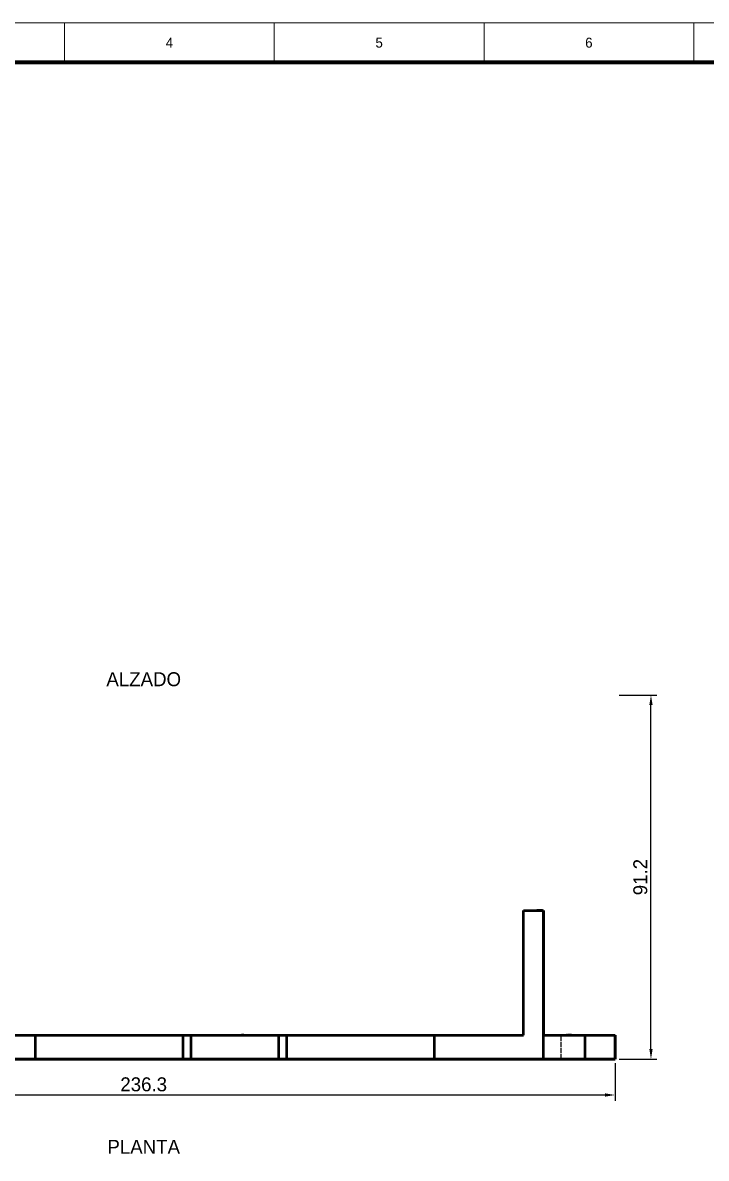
# Model space of a CAD drawing. Header units: millimetres. Extents: x 0 to 841, y 0 to 594.
# Drawn here: x 147.2 to 318.5, y 309.3 to 594 of the extents above; entities that cross this region are included whole.
import ezdxf
from ezdxf.enums import TextEntityAlignment as Align

# ---------------------------------------------------------------- set-up
doc = ezdxf.new("R2010")
doc.units = ezdxf.units.MM
doc.linetypes.add('DASHED', pattern=[1.524, 1.27, -0.254])
for name, color, linetype, lineweight in [('COTAS', 7, 'CONTINUOUS', 25), ('FINA', 7, 'CONTINUOUS', 18), ('NORMA', 7, 'CONTINUOUS', 70), ('OCULTA', 8, 'DASHED', 25), ('TEXTO', 7, 'CONTINUOUS', 25), ('VISIBLE', 7, 'CONTINUOUS', 50)]:
    doc.layers.add(name, color=color, linetype=linetype, lineweight=lineweight)
doc.dimstyles.new('F3D_1000', dxfattribs={"dimtxt": 3.5, "dimasz": 2.5, "dimexe": 1.5, "dimexo": 1, "dimgap": 0.9, "dimtad": 1, "dimdec": 1, "dimdsep": 46, "dimcen": 2.5, "dimazin": 3, "dimtfac": 1, "dimtmove": 0, "dimatfit": 3})

msp = doc.modelspace()

# ---------------------------------------------------------------- linework, layer by layer
at = {"layer": 'FINA'}
for p, q in [((157.69, 584), (157.69, 594)), ((210.25, 584), (210.25, 594)), ((262.81, 584), (262.81, 594)), ((315.38, 584), (315.38, 594))]:
    msp.add_line(p, q, dxfattribs=at)
msp.add_lwpolyline([(0, 0), (841, 0), (841, 594), (0, 594)], close=True, dxfattribs=at)
at = {"layer": 'NORMA'}
msp.add_lwpolyline([(20, 10), (831, 10), (831, 584), (20, 584)], close=True, dxfattribs=at)
at = {"layer": 'OCULTA'}
for p, q in [((272.73, 371.39), (272.73, 371.39)), ((272.73, 340.14), (272.73, 371.39)), ((272.73, 371.39), (277.73, 371.39)), ((273.04, 371.39), (273.03, 371.39)), ((273.04, 371.39), (273.03, 371.39)), ((273.04, 371.39), (273.05, 371.39)), ((273.04, 371.39), (273.05, 371.39)), ((273.07, 371.39), (273.05, 371.39)), ((273.07, 371.39), (273.05, 371.39)), ((273.11, 371.39), (273.07, 371.39)), ((273.11, 371.39), (273.07, 371.39)), ((273.15, 371.39), (273.11, 371.39)), ((273.15, 371.39), (273.11, 371.39)), ((273.2, 371.39), (273.15, 371.39)), ((273.2, 371.39), (273.15, 371.39)), ((273.26, 371.39), (273.2, 371.39)), ((273.26, 371.39), (273.2, 371.39)), ((273.26, 371.39), (273.33, 371.39)), ((273.26, 371.39), (273.33, 371.39)), ((273.4, 371.39), (273.33, 371.39)), ((273.4, 371.39), (273.33, 371.39)), ((273.4, 371.39), (273.49, 371.39)), ((273.49, 371.39), (273.4, 371.39)), ((273.49, 371.39), (273.58, 371.39)), ((273.49, 371.39), (273.58, 371.39)), ((273.68, 371.39), (273.58, 371.39)), ((273.68, 371.39), (273.58, 371.39)), ((273.68, 371.39), (273.78, 371.39)), ((273.68, 371.39), (273.78, 371.39)), ((273.89, 371.39), (273.78, 371.39)), ((273.89, 371.39), (273.78, 371.39)), ((273.89, 371.39), (274.01, 371.39)), ((273.89, 371.39), (274.01, 371.39)), ((274.01, 371.39), (274.13, 371.39)), ((274.01, 371.39), (274.13, 371.39)), ((274.26, 371.39), (274.13, 371.39)), ((274.13, 371.39), (274.26, 371.39)), ((274.26, 371.39), (274.39, 371.39)), ((274.26, 371.39), (274.39, 371.39)), ((274.39, 371.39), (274.53, 371.39)), ((274.39, 371.39), (274.53, 371.39)), ((274.53, 371.39), (274.66, 371.39)), ((274.66, 371.39), (274.53, 371.39)), ((274.8, 371.39), (274.66, 371.39)), ((274.66, 371.39), (274.8, 371.39)), ((274.8, 371.39), (274.95, 371.39)), ((274.8, 371.39), (274.95, 371.39)), ((274.95, 371.39), (275.09, 371.39)), ((274.95, 371.39), (275.09, 371.39)), ((275.09, 371.39), (275.23, 371.39)), ((275.09, 371.39), (275.23, 371.39)), ((275.23, 371.39), (275.38, 371.39)), ((275.23, 371.39), (275.38, 371.39)), ((275.38, 371.39), (275.52, 371.39)), ((275.38, 371.39), (275.52, 371.39)), ((275.52, 371.39), (275.66, 371.39)), ((275.52, 371.39), (275.66, 371.39)), ((275.66, 371.39), (275.8, 371.39)), ((275.66, 371.39), (275.8, 371.39)), ((275.8, 371.39), (275.94, 371.39)), ((275.8, 371.39), (275.94, 371.39)), ((275.94, 371.39), (276.07, 371.39)), ((275.94, 371.39), (276.07, 371.39)), ((276.07, 371.39), (276.21, 371.39)), ((276.07, 371.39), (276.21, 371.39)), ((276.21, 371.39), (276.33, 371.39)), ((276.21, 371.39), (276.33, 371.39)), ((276.33, 371.39), (276.45, 371.39)), ((276.33, 371.39), (276.45, 371.39)), ((276.45, 371.39), (276.57, 371.39)), ((276.45, 371.39), (276.57, 371.39)), ((276.57, 371.39), (276.68, 371.39)), ((276.57, 371.39), (276.68, 371.39)), ((276.68, 371.39), (276.79, 371.39)), ((276.68, 371.39), (276.79, 371.39)), ((276.79, 371.39), (276.89, 371.39)), ((276.79, 371.39), (276.89, 371.39)), ((276.89, 371.39), (276.98, 371.39)), ((276.89, 371.39), (276.98, 371.39)), ((276.98, 371.39), (277.06, 371.39)), ((276.98, 371.39), (277.06, 371.39)), ((277.06, 371.39), (277.14, 371.39)), ((277.06, 371.39), (277.14, 371.39)), ((277.14, 371.39), (277.21, 371.39)), ((277.14, 371.39), (277.21, 371.39)), ((277.21, 371.39), (277.27, 371.39)), ((277.21, 371.39), (277.27, 371.39)), ((277.27, 371.39), (277.32, 371.39)), ((277.27, 371.39), (277.32, 371.39)), ((277.32, 371.39), (277.36, 371.39)), ((277.32, 371.39), (277.36, 371.39)), ((277.36, 371.39), (277.39, 371.39)), ((277.36, 371.39), (277.39, 371.39)), ((277.39, 371.39), (277.41, 371.39)), ((277.39, 371.39), (277.41, 371.39)), ((277.41, 371.39), (277.43, 371.39)), ((277.41, 371.39), (277.43, 371.39)), ((277.43, 371.39), (277.43, 371.39)), ((277.43, 371.39), (277.43, 371.39)), ((277.73, 371.39), (277.73, 371.39)), ((277.73, 334.14), (277.73, 371.39)), ((128.03, 340.14), (189.38, 340.14)), ((150.38, 334.14), (150.38, 340.14)), ((150.38, 340.14), (151.86, 340.14)), ((150.38, 340.14), (150.38, 340.14)), ((150.38, 340.14), (150.38, 340.14)), ((151.86, 340.14), (250.38, 340.14)), ((187.38, 340.14), (187.38, 340.14)), ((187.38, 334.14), (187.38, 340.14)), ((187.38, 340.14), (213.38, 340.14)), ((189.38, 340.14), (189.38, 340.14)), ((189.38, 334.14), (189.38, 340.14)), ((189.38, 340.14), (189.38, 340.14)), ((198.19, 340.14), (198.18, 340.14)), ((198.2, 340.14), (198.19, 340.14)), ((198.22, 340.14), (198.2, 340.14)), ((198.26, 340.14), (198.22, 340.14)), ((198.26, 340.14), (198.3, 340.14)), ((198.3, 340.14), (198.35, 340.14)), ((198.41, 340.14), (198.35, 340.14)), ((198.48, 340.14), (198.41, 340.14)), ((198.48, 340.14), (198.55, 340.14)), ((198.64, 340.14), (198.55, 340.14)), ((198.73, 340.14), (198.64, 340.14)), ((198.73, 340.14), (198.83, 340.14)), ((198.83, 340.14), (198.93, 340.14)), ((199.04, 340.14), (198.93, 340.14)), ((199.04, 340.14), (199.16, 340.14)), ((199.16, 340.14), (199.28, 340.14)), ((199.28, 340.14), (199.41, 340.14)), ((199.41, 340.14), (199.54, 340.14)), ((199.54, 340.14), (199.68, 340.14)), ((199.68, 340.14), (199.81, 340.14)), ((199.81, 340.14), (199.95, 340.14)), ((199.95, 340.14), (200.1, 340.14)), ((200.1, 340.14), (200.24, 340.14)), ((200.24, 340.14), (200.38, 340.14)), ((200.38, 340.14), (200.53, 340.14)), ((200.53, 340.14), (200.67, 340.14)), ((200.67, 340.14), (200.81, 340.14)), ((200.81, 340.14), (200.95, 340.14)), ((200.95, 340.14), (201.09, 340.14)), ((201.09, 340.14), (201.22, 340.14)), ((201.22, 340.14), (201.36, 340.14)), ((201.36, 340.14), (201.48, 340.14)), ((201.48, 340.14), (201.6, 340.14)), ((201.6, 340.14), (201.72, 340.14)), ((201.72, 340.14), (201.83, 340.14)), ((201.83, 340.14), (201.94, 340.14)), ((201.94, 340.14), (202.04, 340.14)), ((202.04, 340.14), (202.13, 340.14)), ((202.13, 340.14), (202.21, 340.14)), ((202.21, 340.14), (202.29, 340.14)), ((202.29, 340.14), (202.36, 340.14)), ((202.36, 340.14), (202.42, 340.14)), ((202.42, 340.14), (202.47, 340.14)), ((202.47, 340.14), (202.51, 340.14)), ((202.51, 340.14), (202.54, 340.14)), ((202.54, 340.14), (202.56, 340.14)), ((202.56, 340.14), (202.58, 340.14)), ((202.58, 340.14), (202.58, 340.14)), ((211.38, 340.14), (211.38, 340.14)), ((211.38, 334.14), (211.38, 340.14)), ((211.38, 340.14), (211.38, 340.14)), ((211.38, 340.14), (272.73, 340.14)), ((213.38, 340.14), (213.38, 340.14)), ((213.38, 334.14), (213.38, 340.14)), ((250.38, 334.14), (250.38, 340.14)), ((250.38, 340.14), (250.38, 340.14)), ((272.73, 340.14), (272.73, 340.14)), ((272.73, 340.14), (272.73, 340.14)), ((277.73, 340.14), (277.73, 340.14)), ((277.73, 334.14), (277.73, 340.14)), ((277.73, 340.14), (277.73, 340.14)), ((277.73, 340.14), (282.14, 340.14)), ((277.73, 340.14), (277.73, 340.14)), ((277.73, 334.14), (277.73, 340.14)), ((277.73, 340.14), (288.15, 340.14)), ((280.46, 340.14), (280.45, 340.14)), ((280.47, 340.14), (280.46, 340.14)), ((280.5, 340.14), (280.47, 340.14)), ((280.53, 340.14), (280.5, 340.14)), ((280.57, 340.14), (280.53, 340.14)), ((280.62, 340.14), (280.57, 340.14)), ((280.62, 340.14), (280.68, 340.14)), ((280.75, 340.14), (280.68, 340.14)), ((280.83, 340.14), (280.75, 340.14)), ((280.83, 340.14), (280.91, 340.14)), ((281, 340.14), (280.91, 340.14)), ((281.1, 340.14), (281, 340.14)), ((281.1, 340.14), (281.2, 340.14)), ((281.32, 340.14), (281.2, 340.14)), ((281.32, 340.14), (281.43, 340.14)), ((281.55, 340.14), (281.43, 340.14)), ((281.55, 340.14), (281.68, 340.14)), ((281.68, 340.14), (281.81, 340.14)), ((281.81, 340.14), (281.95, 340.14)), ((281.95, 340.14), (282.09, 340.14)), ((282.09, 340.14), (282.23, 340.14)), ((282.14, 334.14), (282.14, 340.14)), ((282.14, 340.14), (295.65, 340.14)), ((282.23, 340.14), (282.37, 340.14)), ((282.37, 340.14), (282.51, 340.14)), ((282.51, 340.14), (282.65, 340.14)), ((282.65, 340.14), (282.8, 340.14)), ((282.8, 340.14), (282.94, 340.14)), ((282.94, 340.14), (283.08, 340.14)), ((283.08, 340.14), (283.22, 340.14)), ((283.22, 340.14), (283.36, 340.14)), ((283.36, 340.14), (283.5, 340.14)), ((283.5, 340.14), (283.63, 340.14)), ((283.63, 340.14), (283.75, 340.14)), ((283.75, 340.14), (283.88, 340.14)), ((283.88, 340.14), (283.99, 340.14)), ((283.99, 340.14), (284.11, 340.14)), ((284.11, 340.14), (284.21, 340.14)), ((284.21, 340.14), (284.31, 340.14)), ((284.31, 340.14), (284.4, 340.14)), ((284.4, 340.14), (284.48, 340.14)), ((284.48, 340.14), (284.56, 340.14)), ((284.56, 340.14), (284.63, 340.14)), ((284.63, 340.14), (284.69, 340.14)), ((284.69, 340.14), (284.74, 340.14)), ((284.74, 340.14), (284.78, 340.14)), ((284.78, 340.14), (284.81, 340.14)), ((284.81, 340.14), (284.84, 340.14)), ((284.84, 340.14), (284.85, 340.14)), ((284.85, 340.14), (284.85, 340.14)), ((295.65, 340.14), (295.65, 340.14)), ((295.65, 334.14), (295.65, 340.14)), ((128.03, 334.14), (189.38, 334.14)), ((150.38, 334.14), (150.38, 334.14)), ((150.38, 334.14), (150.38, 334.14)), ((150.38, 334.14), (200.38, 334.14)), ((187.38, 334.14), (187.38, 334.14)), ((187.38, 334.14), (213.38, 334.14)), ((189.38, 334.14), (189.38, 334.14)), ((189.38, 334.14), (189.38, 334.14)), ((198.19, 334.14), (198.18, 334.14)), ((198.2, 334.14), (198.19, 334.14)), ((198.22, 334.14), (198.2, 334.14)), ((198.26, 334.14), (198.22, 334.14)), ((198.26, 334.14), (198.3, 334.14)), ((198.3, 334.14), (198.35, 334.14)), ((198.41, 334.14), (198.35, 334.14)), ((198.48, 334.14), (198.41, 334.14)), ((198.48, 334.14), (198.55, 334.14)), ((198.64, 334.14), (198.55, 334.14)), ((198.73, 334.14), (198.64, 334.14)), ((198.73, 334.14), (198.83, 334.14)), ((198.83, 334.14), (198.93, 334.14)), ((199.04, 334.14), (198.93, 334.14)), ((199.04, 334.14), (199.16, 334.14)), ((199.16, 334.14), (199.28, 334.14)), ((199.28, 334.14), (199.41, 334.14)), ((199.41, 334.14), (199.54, 334.14)), ((199.54, 334.14), (199.68, 334.14)), ((199.68, 334.14), (199.81, 334.14)), ((199.81, 334.14), (199.95, 334.14)), ((199.95, 334.14), (200.1, 334.14)), ((200.1, 334.14), (200.24, 334.14)), ((200.24, 334.14), (200.38, 334.14)), ((200.38, 334.14), (200.53, 334.14)), ((200.38, 334.14), (250.38, 334.14)), ((200.53, 334.14), (200.67, 334.14)), ((200.67, 334.14), (200.81, 334.14)), ((200.81, 334.14), (200.95, 334.14)), ((200.95, 334.14), (201.09, 334.14)), ((201.09, 334.14), (201.22, 334.14)), ((201.22, 334.14), (201.36, 334.14)), ((201.36, 334.14), (201.48, 334.14)), ((201.48, 334.14), (201.6, 334.14)), ((201.6, 334.14), (201.72, 334.14)), ((201.72, 334.14), (201.83, 334.14)), ((201.83, 334.14), (201.94, 334.14)), ((201.94, 334.14), (202.04, 334.14)), ((202.04, 334.14), (202.13, 334.14)), ((202.13, 334.14), (202.21, 334.14)), ((202.21, 334.14), (202.29, 334.14)), ((202.29, 334.14), (202.36, 334.14)), ((202.36, 334.14), (202.42, 334.14)), ((202.42, 334.14), (202.47, 334.14)), ((202.47, 334.14), (202.51, 334.14)), ((202.51, 334.14), (202.54, 334.14)), ((202.54, 334.14), (202.56, 334.14)), ((202.56, 334.14), (202.58, 334.14)), ((202.58, 334.14), (202.58, 334.14)), ((211.38, 334.14), (211.38, 334.14)), ((211.38, 334.14), (211.38, 334.14)), ((211.38, 334.14), (272.73, 334.14)), ((213.38, 334.14), (213.38, 334.14)), ((250.38, 334.14), (250.38, 334.14)), ((250.38, 334.14), (250.38, 334.14)), ((272.73, 334.14), (277.73, 334.14)), ((273.04, 334.14), (273.03, 334.14)), ((273.04, 334.14), (273.03, 334.14)), ((273.04, 334.14), (273.05, 334.14)), ((273.04, 334.14), (273.05, 334.14)), ((273.07, 334.14), (273.05, 334.14)), ((273.07, 334.14), (273.05, 334.14)), ((273.11, 334.14), (273.07, 334.14)), ((273.11, 334.14), (273.07, 334.14)), ((273.15, 334.14), (273.11, 334.14)), ((273.15, 334.14), (273.11, 334.14)), ((273.2, 334.14), (273.15, 334.14)), ((273.2, 334.14), (273.15, 334.14)), ((273.26, 334.14), (273.2, 334.14)), ((273.26, 334.14), (273.2, 334.14)), ((273.26, 334.14), (273.33, 334.14)), ((273.26, 334.14), (273.33, 334.14)), ((273.4, 334.14), (273.33, 334.14)), ((273.4, 334.14), (273.33, 334.14)), ((273.4, 334.14), (273.49, 334.14)), ((273.49, 334.14), (273.4, 334.14)), ((273.49, 334.14), (273.58, 334.14)), ((273.49, 334.14), (273.58, 334.14)), ((273.68, 334.14), (273.58, 334.14)), ((273.68, 334.14), (273.58, 334.14)), ((273.68, 334.14), (273.78, 334.14)), ((273.68, 334.14), (273.78, 334.14)), ((273.89, 334.14), (273.78, 334.14)), ((273.89, 334.14), (273.78, 334.14)), ((273.89, 334.14), (274.01, 334.14)), ((273.89, 334.14), (274.01, 334.14)), ((274.01, 334.14), (274.13, 334.14)), ((274.01, 334.14), (274.13, 334.14)), ((274.26, 334.14), (274.13, 334.14)), ((274.13, 334.14), (274.26, 334.14)), ((274.26, 334.14), (274.39, 334.14)), ((274.26, 334.14), (274.39, 334.14)), ((274.39, 334.14), (274.53, 334.14)), ((274.39, 334.14), (274.53, 334.14)), ((274.53, 334.14), (274.66, 334.14)), ((274.66, 334.14), (274.53, 334.14)), ((274.8, 334.14), (274.66, 334.14)), ((274.66, 334.14), (274.8, 334.14)), ((274.8, 334.14), (274.95, 334.14)), ((274.8, 334.14), (274.95, 334.14)), ((274.95, 334.14), (275.09, 334.14)), ((274.95, 334.14), (275.09, 334.14)), ((275.09, 334.14), (275.23, 334.14)), ((275.09, 334.14), (275.23, 334.14)), ((275.23, 334.14), (275.38, 334.14)), ((275.23, 334.14), (275.38, 334.14)), ((275.38, 334.14), (275.52, 334.14)), ((275.38, 334.14), (275.52, 334.14)), ((275.52, 334.14), (275.66, 334.14)), ((275.52, 334.14), (275.66, 334.14)), ((275.66, 334.14), (275.8, 334.14)), ((275.66, 334.14), (275.8, 334.14)), ((275.8, 334.14), (275.94, 334.14)), ((275.8, 334.14), (275.94, 334.14)), ((275.94, 334.14), (276.07, 334.14)), ((275.94, 334.14), (276.07, 334.14)), ((276.07, 334.14), (276.21, 334.14)), ((276.07, 334.14), (276.21, 334.14)), ((276.21, 334.14), (276.33, 334.14)), ((276.21, 334.14), (276.33, 334.14)), ((276.33, 334.14), (276.45, 334.14)), ((276.33, 334.14), (276.45, 334.14)), ((276.45, 334.14), (276.57, 334.14)), ((276.45, 334.14), (276.57, 334.14)), ((276.57, 334.14), (276.68, 334.14)), ((276.57, 334.14), (276.68, 334.14)), ((276.68, 334.14), (276.79, 334.14)), ((276.68, 334.14), (276.79, 334.14)), ((276.79, 334.14), (276.89, 334.14)), ((276.79, 334.14), (276.89, 334.14)), ((276.89, 334.14), (276.98, 334.14)), ((276.89, 334.14), (276.98, 334.14)), ((276.98, 334.14), (277.06, 334.14)), ((276.98, 334.14), (277.06, 334.14)), ((277.06, 334.14), (277.14, 334.14)), ((277.06, 334.14), (277.14, 334.14)), ((277.14, 334.14), (277.21, 334.14)), ((277.14, 334.14), (277.21, 334.14)), ((277.21, 334.14), (277.27, 334.14)), ((277.21, 334.14), (277.27, 334.14)), ((277.27, 334.14), (277.32, 334.14)), ((277.27, 334.14), (277.32, 334.14)), ((277.32, 334.14), (277.36, 334.14)), ((277.32, 334.14), (277.36, 334.14)), ((277.36, 334.14), (277.39, 334.14)), ((277.36, 334.14), (277.39, 334.14)), ((277.39, 334.14), (277.41, 334.14)), ((277.39, 334.14), (277.41, 334.14)), ((277.41, 334.14), (277.43, 334.14)), ((277.41, 334.14), (277.43, 334.14)), ((277.43, 334.14), (277.43, 334.14)), ((277.43, 334.14), (277.43, 334.14)), ((277.73, 334.14), (277.73, 334.14)), ((277.73, 334.14), (282.14, 334.14)), ((277.73, 334.14), (277.73, 334.14)), ((277.73, 334.14), (288.15, 334.14)), ((277.73, 334.14), (277.73, 334.14)), ((280.46, 334.14), (280.45, 334.14)), ((280.47, 334.14), (280.46, 334.14)), ((280.5, 334.14), (280.47, 334.14)), ((280.53, 334.14), (280.5, 334.14)), ((280.57, 334.14), (280.53, 334.14)), ((280.62, 334.14), (280.57, 334.14)), ((280.62, 334.14), (280.68, 334.14)), ((280.75, 334.14), (280.68, 334.14)), ((280.83, 334.14), (280.75, 334.14)), ((280.83, 334.14), (280.91, 334.14)), ((281, 334.14), (280.91, 334.14)), ((281.1, 334.14), (281, 334.14)), ((281.1, 334.14), (281.2, 334.14)), ((281.32, 334.14), (281.2, 334.14)), ((281.32, 334.14), (281.43, 334.14)), ((281.55, 334.14), (281.43, 334.14)), ((281.55, 334.14), (281.68, 334.14)), ((281.68, 334.14), (281.81, 334.14)), ((281.81, 334.14), (281.95, 334.14)), ((281.95, 334.14), (282.09, 334.14)), ((282.09, 334.14), (282.23, 334.14)), ((282.14, 334.14), (295.65, 334.14)), ((282.23, 334.14), (282.37, 334.14)), ((282.37, 334.14), (282.51, 334.14)), ((282.51, 334.14), (282.65, 334.14)), ((282.65, 334.14), (282.8, 334.14)), ((282.8, 334.14), (282.94, 334.14)), ((282.94, 334.14), (283.08, 334.14)), ((283.08, 334.14), (283.22, 334.14)), ((283.22, 334.14), (283.36, 334.14)), ((283.36, 334.14), (283.5, 334.14)), ((283.5, 334.14), (283.63, 334.14)), ((283.63, 334.14), (283.75, 334.14)), ((283.75, 334.14), (283.88, 334.14)), ((283.88, 334.14), (283.99, 334.14)), ((283.99, 334.14), (284.11, 334.14)), ((284.11, 334.14), (284.21, 334.14)), ((284.21, 334.14), (284.31, 334.14)), ((284.31, 334.14), (284.4, 334.14)), ((284.4, 334.14), (284.48, 334.14)), ((284.48, 334.14), (284.56, 334.14)), ((284.56, 334.14), (284.63, 334.14)), ((284.63, 334.14), (284.69, 334.14)), ((284.69, 334.14), (284.74, 334.14)), ((284.74, 334.14), (284.78, 334.14)), ((284.78, 334.14), (284.81, 334.14)), ((284.81, 334.14), (284.84, 334.14)), ((284.84, 334.14), (284.85, 334.14)), ((284.85, 334.14), (284.85, 334.14)), ((295.65, 334.14), (295.65, 334.14))]:
    msp.add_line(p, q, dxfattribs=at)
at = {"layer": 'VISIBLE'}
for p, q in [((272.73, 340.14), (272.73, 371.39)), ((272.73, 371.39), (277.73, 371.39)), ((272.73, 340.14), (272.73, 371.39)), ((272.73, 371.39), (272.73, 371.39)), ((272.73, 371.39), (272.73, 371.39)), ((272.73, 371.39), (277.73, 371.39)), ((273.03, 371.39), (273.04, 371.39)), ((273.03, 371.39), (273.04, 371.39)), ((273.04, 371.39), (273.05, 371.39)), ((273.04, 371.39), (273.05, 371.39)), ((273.05, 371.39), (273.07, 371.39)), ((273.05, 371.39), (273.07, 371.39)), ((273.07, 371.39), (273.11, 371.39)), ((273.07, 371.39), (273.11, 371.39)), ((273.11, 371.39), (273.15, 371.39)), ((273.11, 371.39), (273.15, 371.39)), ((273.15, 371.39), (273.2, 371.39)), ((273.15, 371.39), (273.2, 371.39)), ((273.2, 371.39), (273.26, 371.39)), ((273.2, 371.39), (273.26, 371.39)), ((273.26, 371.39), (273.33, 371.39)), ((273.26, 371.39), (273.33, 371.39)), ((273.33, 371.39), (273.4, 371.39)), ((273.33, 371.39), (273.4, 371.39)), ((273.4, 371.39), (273.49, 371.39)), ((273.4, 371.39), (273.49, 371.39)), ((273.49, 371.39), (273.58, 371.39)), ((273.49, 371.39), (273.58, 371.39)), ((273.58, 371.39), (273.68, 371.39)), ((273.58, 371.39), (273.68, 371.39)), ((273.68, 371.39), (273.78, 371.39)), ((273.68, 371.39), (273.78, 371.39)), ((273.78, 371.39), (273.89, 371.39)), ((273.78, 371.39), (273.89, 371.39)), ((273.89, 371.39), (274.01, 371.39)), ((273.89, 371.39), (274.01, 371.39)), ((274.01, 371.39), (274.13, 371.39)), ((274.01, 371.39), (274.13, 371.39)), ((274.13, 371.39), (274.26, 371.39)), ((274.13, 371.39), (274.26, 371.39)), ((274.26, 371.39), (274.39, 371.39)), ((274.26, 371.39), (274.39, 371.39)), ((274.39, 371.39), (274.53, 371.39)), ((274.39, 371.39), (274.53, 371.39)), ((274.53, 371.39), (274.66, 371.39)), ((274.53, 371.39), (274.66, 371.39)), ((274.66, 371.39), (274.8, 371.39)), ((274.66, 371.39), (274.8, 371.39)), ((274.8, 371.39), (274.95, 371.39)), ((274.8, 371.39), (274.95, 371.39)), ((274.95, 371.39), (275.09, 371.39)), ((274.95, 371.39), (275.09, 371.39)), ((275.09, 371.39), (275.23, 371.39)), ((275.09, 371.39), (275.23, 371.39)), ((275.23, 371.39), (275.38, 371.39)), ((275.23, 371.39), (275.38, 371.39)), ((275.38, 371.39), (275.52, 371.39)), ((275.38, 371.39), (275.52, 371.39)), ((275.52, 371.39), (275.66, 371.39)), ((275.52, 371.39), (275.66, 371.39)), ((275.66, 371.39), (275.8, 371.39)), ((275.66, 371.39), (275.8, 371.39)), ((275.8, 371.39), (275.94, 371.39)), ((275.8, 371.39), (275.94, 371.39)), ((275.94, 371.39), (276.07, 371.39)), ((275.94, 371.39), (276.07, 371.39)), ((276.21, 371.39), (276.07, 371.39)), ((276.07, 371.39), (276.21, 371.39)), ((276.21, 371.39), (276.33, 371.39)), ((276.21, 371.39), (276.33, 371.39)), ((276.33, 371.39), (276.45, 371.39)), ((276.45, 371.39), (276.33, 371.39)), ((276.45, 371.39), (276.57, 371.39)), ((276.45, 371.39), (276.57, 371.39)), ((276.68, 371.39), (276.57, 371.39)), ((276.68, 371.39), (276.57, 371.39)), ((276.68, 371.39), (276.79, 371.39)), ((276.68, 371.39), (276.79, 371.39)), ((276.79, 371.39), (276.89, 371.39)), ((276.89, 371.39), (276.79, 371.39)), ((276.89, 371.39), (276.98, 371.39)), ((276.89, 371.39), (276.98, 371.39)), ((277.06, 371.39), (276.98, 371.39)), ((277.06, 371.39), (276.98, 371.39)), ((277.14, 371.39), (277.06, 371.39)), ((277.14, 371.39), (277.06, 371.39)), ((277.14, 371.39), (277.21, 371.39)), ((277.14, 371.39), (277.21, 371.39)), ((277.27, 371.39), (277.21, 371.39)), ((277.27, 371.39), (277.21, 371.39)), ((277.32, 371.39), (277.27, 371.39)), ((277.27, 371.39), (277.32, 371.39)), ((277.36, 371.39), (277.32, 371.39)), ((277.36, 371.39), (277.32, 371.39)), ((277.39, 371.39), (277.36, 371.39)), ((277.39, 371.39), (277.36, 371.39)), ((277.41, 371.39), (277.39, 371.39)), ((277.41, 371.39), (277.39, 371.39)), ((277.41, 371.39), (277.43, 371.39)), ((277.43, 371.39), (277.41, 371.39)), ((277.43, 371.39), (277.43, 371.39)), ((277.43, 371.39), (277.43, 371.39)), ((277.73, 334.14), (277.73, 371.39)), ((277.73, 371.39), (277.73, 371.39)), ((277.73, 371.39), (277.73, 371.39)), ((277.73, 371.39), (277.73, 340.14)), ((128.03, 340.14), (189.38, 340.14)), ((128.03, 340.14), (272.73, 340.14)), ((150.38, 334.14), (150.38, 340.14)), ((150.38, 340.14), (250.38, 340.14)), ((187.38, 334.14), (187.38, 340.14)), ((187.38, 340.14), (189.38, 340.14)), ((189.38, 334.14), (189.38, 340.14)), ((189.38, 334.14), (189.38, 340.14)), ((189.38, 340.14), (211.38, 340.14)), ((189.38, 334.14), (189.38, 340.14)), ((198.18, 340.14), (198.19, 340.14)), ((198.19, 340.14), (198.2, 340.14)), ((198.2, 340.14), (198.22, 340.14)), ((198.22, 340.14), (198.26, 340.14)), ((198.26, 340.14), (198.3, 340.14)), ((198.3, 340.14), (198.35, 340.14)), ((198.35, 340.14), (198.41, 340.14)), ((198.41, 340.14), (198.48, 340.14)), ((198.48, 340.14), (198.55, 340.14)), ((198.55, 340.14), (198.64, 340.14)), ((198.64, 340.14), (198.73, 340.14)), ((198.73, 340.14), (198.83, 340.14)), ((198.83, 340.14), (198.93, 340.14)), ((198.93, 340.14), (199.04, 340.14)), ((199.04, 340.14), (199.16, 340.14)), ((199.16, 340.14), (199.28, 340.14)), ((199.28, 340.14), (199.41, 340.14)), ((199.41, 340.14), (199.54, 340.14)), ((199.54, 340.14), (199.68, 340.14)), ((199.68, 340.14), (199.81, 340.14)), ((199.81, 340.14), (199.95, 340.14)), ((199.95, 340.14), (200.1, 340.14)), ((200.1, 340.14), (200.24, 340.14)), ((200.24, 340.14), (200.38, 340.14)), ((200.38, 340.14), (200.53, 340.14)), ((200.53, 340.14), (200.67, 340.14)), ((200.67, 340.14), (200.81, 340.14)), ((200.81, 340.14), (200.95, 340.14)), ((200.95, 340.14), (201.09, 340.14)), ((201.09, 340.14), (201.22, 340.14)), ((201.22, 340.14), (201.36, 340.14)), ((201.36, 340.14), (201.48, 340.14)), ((201.48, 340.14), (201.6, 340.14)), ((201.6, 340.14), (201.72, 340.14)), ((201.72, 340.14), (201.83, 340.14)), ((201.83, 340.14), (201.94, 340.14)), ((201.94, 340.14), (202.04, 340.14)), ((202.13, 340.14), (202.04, 340.14)), ((202.13, 340.14), (202.21, 340.14)), ((202.29, 340.14), (202.21, 340.14)), ((202.36, 340.14), (202.29, 340.14)), ((202.42, 340.14), (202.36, 340.14)), ((202.42, 340.14), (202.47, 340.14)), ((202.51, 340.14), (202.47, 340.14)), ((202.54, 340.14), (202.51, 340.14)), ((202.56, 340.14), (202.54, 340.14)), ((202.58, 340.14), (202.56, 340.14)), ((202.58, 340.14), (202.58, 340.14)), ((211.38, 334.14), (211.38, 340.14)), ((211.38, 334.14), (211.38, 340.14)), ((211.38, 340.14), (272.73, 340.14)), ((211.38, 334.14), (211.38, 340.14)), ((211.38, 340.14), (213.38, 340.14)), ((213.38, 334.14), (213.38, 340.14)), ((250.38, 334.14), (250.38, 340.14)), ((272.73, 340.14), (272.73, 340.14)), ((272.73, 340.14), (272.73, 340.14)), ((272.73, 340.14), (272.73, 340.14)), ((272.73, 340.14), (272.73, 340.14)), ((272.73, 340.14), (272.73, 340.14)), ((272.73, 340.14), (272.73, 340.14)), ((272.73, 340.14), (272.73, 340.14)), ((272.73, 340.14), (272.73, 340.14)), ((272.73, 340.14), (272.73, 340.14)), ((272.73, 340.14), (272.73, 340.14)), ((272.73, 340.14), (272.73, 340.14)), ((272.73, 340.14), (272.73, 340.14)), ((272.73, 340.14), (272.73, 340.14)), ((272.73, 340.14), (272.73, 340.14)), ((272.73, 340.14), (272.73, 340.14)), ((272.73, 340.14), (272.73, 340.14)), ((277.73, 334.14), (277.73, 340.14)), ((277.73, 340.14), (295.65, 340.14)), ((277.73, 334.14), (277.73, 340.14)), ((277.73, 340.14), (288.15, 340.14)), ((277.73, 340.14), (277.73, 340.14)), ((277.73, 340.14), (277.73, 340.14)), ((277.73, 340.14), (277.73, 340.14)), ((277.73, 340.14), (277.73, 340.14)), ((277.73, 340.14), (277.73, 340.14)), ((277.73, 340.14), (277.73, 340.14)), ((277.73, 340.14), (277.73, 340.14)), ((277.73, 340.14), (277.73, 340.14)), ((277.73, 340.14), (277.73, 340.14)), ((277.73, 340.14), (277.73, 340.14)), ((277.73, 340.14), (277.73, 340.14)), ((277.73, 340.14), (277.73, 340.14)), ((277.73, 340.14), (277.73, 340.14)), ((277.73, 340.14), (277.73, 340.14)), ((277.73, 340.14), (277.73, 340.14)), ((277.73, 340.14), (277.73, 340.14)), ((277.73, 340.14), (295.65, 340.14)), ((280.45, 340.14), (280.46, 340.14)), ((280.46, 340.14), (280.47, 340.14)), ((280.47, 340.14), (280.5, 340.14)), ((280.5, 340.14), (280.53, 340.14)), ((280.53, 340.14), (280.57, 340.14)), ((280.57, 340.14), (280.62, 340.14)), ((280.62, 340.14), (280.68, 340.14)), ((280.68, 340.14), (280.75, 340.14)), ((280.75, 340.14), (280.83, 340.14)), ((280.83, 340.14), (280.91, 340.14)), ((280.91, 340.14), (281, 340.14)), ((281, 340.14), (281.1, 340.14)), ((281.1, 340.14), (281.2, 340.14)), ((281.2, 340.14), (281.32, 340.14)), ((281.32, 340.14), (281.43, 340.14)), ((281.43, 340.14), (281.55, 340.14)), ((281.55, 340.14), (281.68, 340.14)), ((281.68, 340.14), (281.81, 340.14)), ((281.81, 340.14), (281.95, 340.14)), ((281.95, 340.14), (282.09, 340.14)), ((282.09, 340.14), (282.23, 340.14)), ((282.23, 340.14), (282.37, 340.14)), ((282.37, 340.14), (282.51, 340.14)), ((282.51, 340.14), (282.65, 340.14)), ((282.65, 340.14), (282.8, 340.14)), ((282.8, 340.14), (282.94, 340.14)), ((282.94, 340.14), (283.08, 340.14)), ((283.08, 340.14), (283.22, 340.14)), ((283.22, 340.14), (283.36, 340.14)), ((283.5, 340.14), (283.36, 340.14)), ((283.5, 340.14), (283.63, 340.14)), ((283.63, 340.14), (283.75, 340.14)), ((283.88, 340.14), (283.75, 340.14)), ((283.88, 340.14), (283.99, 340.14)), ((284.11, 340.14), (283.99, 340.14)), ((284.11, 340.14), (284.21, 340.14)), ((284.31, 340.14), (284.21, 340.14)), ((284.31, 340.14), (284.4, 340.14)), ((284.48, 340.14), (284.4, 340.14)), ((284.56, 340.14), (284.48, 340.14)), ((284.56, 340.14), (284.63, 340.14)), ((284.69, 340.14), (284.63, 340.14)), ((284.69, 340.14), (284.74, 340.14)), ((284.78, 340.14), (284.74, 340.14)), ((284.81, 340.14), (284.78, 340.14)), ((284.84, 340.14), (284.81, 340.14)), ((284.85, 340.14), (284.84, 340.14)), ((284.85, 340.14), (284.85, 340.14)), ((288.15, 334.14), (288.15, 340.14)), ((295.65, 334.14), (295.65, 340.14)), ((295.65, 340.14), (295.65, 340.14)), ((295.65, 340.14), (295.65, 340.14)), ((295.65, 340.14), (295.65, 334.14)), ((295.65, 334.14), (59.38, 334.14)), ((128.03, 334.14), (189.38, 334.14)), ((150.38, 334.14), (200.38, 334.14)), ((187.38, 334.14), (189.38, 334.14)), ((189.38, 334.14), (211.38, 334.14)), ((198.18, 334.14), (198.19, 334.14)), ((198.19, 334.14), (198.2, 334.14)), ((198.2, 334.14), (198.22, 334.14)), ((198.22, 334.14), (198.26, 334.14)), ((198.26, 334.14), (198.3, 334.14)), ((198.3, 334.14), (198.35, 334.14)), ((198.35, 334.14), (198.41, 334.14)), ((198.41, 334.14), (198.48, 334.14)), ((198.48, 334.14), (198.55, 334.14)), ((198.55, 334.14), (198.64, 334.14)), ((198.64, 334.14), (198.73, 334.14)), ((198.73, 334.14), (198.83, 334.14)), ((198.83, 334.14), (198.93, 334.14)), ((198.93, 334.14), (199.04, 334.14)), ((199.04, 334.14), (199.16, 334.14)), ((199.16, 334.14), (199.28, 334.14)), ((199.28, 334.14), (199.41, 334.14)), ((199.41, 334.14), (199.54, 334.14)), ((199.54, 334.14), (199.68, 334.14)), ((199.68, 334.14), (199.81, 334.14)), ((199.81, 334.14), (199.95, 334.14)), ((199.95, 334.14), (200.1, 334.14)), ((200.1, 334.14), (200.24, 334.14)), ((200.24, 334.14), (200.38, 334.14)), ((200.38, 334.14), (200.53, 334.14)), ((200.38, 334.14), (250.38, 334.14)), ((200.53, 334.14), (200.67, 334.14)), ((200.67, 334.14), (200.81, 334.14)), ((200.81, 334.14), (200.95, 334.14)), ((200.95, 334.14), (201.09, 334.14)), ((201.09, 334.14), (201.22, 334.14)), ((201.22, 334.14), (201.36, 334.14)), ((201.36, 334.14), (201.48, 334.14)), ((201.48, 334.14), (201.6, 334.14)), ((201.6, 334.14), (201.72, 334.14)), ((201.72, 334.14), (201.83, 334.14)), ((201.83, 334.14), (201.94, 334.14)), ((201.94, 334.14), (202.04, 334.14)), ((202.13, 334.14), (202.04, 334.14)), ((202.13, 334.14), (202.21, 334.14)), ((202.29, 334.14), (202.21, 334.14)), ((202.36, 334.14), (202.29, 334.14)), ((202.42, 334.14), (202.36, 334.14)), ((202.42, 334.14), (202.47, 334.14)), ((202.51, 334.14), (202.47, 334.14)), ((202.54, 334.14), (202.51, 334.14)), ((202.56, 334.14), (202.54, 334.14)), ((202.58, 334.14), (202.56, 334.14)), ((202.58, 334.14), (202.58, 334.14)), ((211.38, 334.14), (272.73, 334.14)), ((211.38, 334.14), (213.38, 334.14)), ((272.73, 334.14), (277.73, 334.14)), ((273.03, 334.14), (273.04, 334.14)), ((273.03, 334.14), (273.04, 334.14)), ((273.04, 334.14), (273.05, 334.14)), ((273.04, 334.14), (273.05, 334.14)), ((273.05, 334.14), (273.07, 334.14)), ((273.05, 334.14), (273.07, 334.14)), ((273.07, 334.14), (273.11, 334.14)), ((273.07, 334.14), (273.11, 334.14)), ((273.11, 334.14), (273.15, 334.14)), ((273.11, 334.14), (273.15, 334.14)), ((273.15, 334.14), (273.2, 334.14)), ((273.15, 334.14), (273.2, 334.14)), ((273.2, 334.14), (273.26, 334.14)), ((273.2, 334.14), (273.26, 334.14)), ((273.26, 334.14), (273.33, 334.14)), ((273.26, 334.14), (273.33, 334.14)), ((273.33, 334.14), (273.4, 334.14)), ((273.33, 334.14), (273.4, 334.14)), ((273.4, 334.14), (273.49, 334.14)), ((273.4, 334.14), (273.49, 334.14)), ((273.49, 334.14), (273.58, 334.14)), ((273.49, 334.14), (273.58, 334.14)), ((273.58, 334.14), (273.68, 334.14)), ((273.58, 334.14), (273.68, 334.14)), ((273.68, 334.14), (273.78, 334.14)), ((273.68, 334.14), (273.78, 334.14)), ((273.78, 334.14), (273.89, 334.14)), ((273.78, 334.14), (273.89, 334.14)), ((273.89, 334.14), (274.01, 334.14)), ((273.89, 334.14), (274.01, 334.14)), ((274.01, 334.14), (274.13, 334.14)), ((274.01, 334.14), (274.13, 334.14)), ((274.13, 334.14), (274.26, 334.14)), ((274.13, 334.14), (274.26, 334.14)), ((274.26, 334.14), (274.39, 334.14)), ((274.26, 334.14), (274.39, 334.14)), ((274.39, 334.14), (274.53, 334.14)), ((274.39, 334.14), (274.53, 334.14)), ((274.53, 334.14), (274.66, 334.14)), ((274.53, 334.14), (274.66, 334.14)), ((274.66, 334.14), (274.8, 334.14)), ((274.66, 334.14), (274.8, 334.14)), ((274.8, 334.14), (274.95, 334.14)), ((274.8, 334.14), (274.95, 334.14)), ((274.95, 334.14), (275.09, 334.14)), ((274.95, 334.14), (275.09, 334.14)), ((275.09, 334.14), (275.23, 334.14)), ((275.09, 334.14), (275.23, 334.14)), ((275.23, 334.14), (275.38, 334.14)), ((275.23, 334.14), (275.38, 334.14)), ((275.38, 334.14), (275.52, 334.14)), ((275.38, 334.14), (275.52, 334.14)), ((275.52, 334.14), (275.66, 334.14)), ((275.52, 334.14), (275.66, 334.14)), ((275.66, 334.14), (275.8, 334.14)), ((275.66, 334.14), (275.8, 334.14)), ((275.8, 334.14), (275.94, 334.14)), ((275.8, 334.14), (275.94, 334.14)), ((275.94, 334.14), (276.07, 334.14)), ((275.94, 334.14), (276.07, 334.14)), ((276.21, 334.14), (276.07, 334.14)), ((276.07, 334.14), (276.21, 334.14)), ((276.21, 334.14), (276.33, 334.14)), ((276.21, 334.14), (276.33, 334.14)), ((276.33, 334.14), (276.45, 334.14)), ((276.45, 334.14), (276.33, 334.14)), ((276.45, 334.14), (276.57, 334.14)), ((276.45, 334.14), (276.57, 334.14)), ((276.68, 334.14), (276.57, 334.14)), ((276.68, 334.14), (276.57, 334.14)), ((276.68, 334.14), (276.79, 334.14)), ((276.68, 334.14), (276.79, 334.14)), ((276.79, 334.14), (276.89, 334.14)), ((276.89, 334.14), (276.79, 334.14)), ((276.89, 334.14), (276.98, 334.14)), ((276.89, 334.14), (276.98, 334.14)), ((277.06, 334.14), (276.98, 334.14)), ((277.06, 334.14), (276.98, 334.14)), ((277.14, 334.14), (277.06, 334.14)), ((277.14, 334.14), (277.06, 334.14)), ((277.14, 334.14), (277.21, 334.14)), ((277.14, 334.14), (277.21, 334.14)), ((277.27, 334.14), (277.21, 334.14)), ((277.27, 334.14), (277.21, 334.14)), ((277.32, 334.14), (277.27, 334.14)), ((277.27, 334.14), (277.32, 334.14)), ((277.36, 334.14), (277.32, 334.14)), ((277.36, 334.14), (277.32, 334.14)), ((277.39, 334.14), (277.36, 334.14)), ((277.39, 334.14), (277.36, 334.14)), ((277.41, 334.14), (277.39, 334.14)), ((277.41, 334.14), (277.39, 334.14)), ((277.41, 334.14), (277.43, 334.14)), ((277.43, 334.14), (277.41, 334.14)), ((277.43, 334.14), (277.43, 334.14)), ((277.43, 334.14), (277.43, 334.14)), ((277.73, 334.14), (295.65, 334.14)), ((277.73, 334.14), (288.15, 334.14)), ((280.45, 334.14), (280.46, 334.14)), ((280.46, 334.14), (280.47, 334.14)), ((280.47, 334.14), (280.5, 334.14)), ((280.5, 334.14), (280.53, 334.14)), ((280.53, 334.14), (280.57, 334.14)), ((280.57, 334.14), (280.62, 334.14)), ((280.62, 334.14), (280.68, 334.14)), ((280.68, 334.14), (280.75, 334.14)), ((280.75, 334.14), (280.83, 334.14)), ((280.83, 334.14), (280.91, 334.14)), ((280.91, 334.14), (281, 334.14)), ((281, 334.14), (281.1, 334.14)), ((281.1, 334.14), (281.2, 334.14)), ((281.2, 334.14), (281.32, 334.14)), ((281.32, 334.14), (281.43, 334.14)), ((281.43, 334.14), (281.55, 334.14)), ((281.55, 334.14), (281.68, 334.14)), ((281.68, 334.14), (281.81, 334.14)), ((281.81, 334.14), (281.95, 334.14)), ((281.95, 334.14), (282.09, 334.14)), ((282.09, 334.14), (282.23, 334.14)), ((282.23, 334.14), (282.37, 334.14)), ((282.37, 334.14), (282.51, 334.14)), ((282.51, 334.14), (282.65, 334.14)), ((282.65, 334.14), (282.8, 334.14)), ((282.8, 334.14), (282.94, 334.14)), ((282.94, 334.14), (283.08, 334.14)), ((283.08, 334.14), (283.22, 334.14)), ((283.22, 334.14), (283.36, 334.14)), ((283.5, 334.14), (283.36, 334.14)), ((283.5, 334.14), (283.63, 334.14)), ((283.63, 334.14), (283.75, 334.14)), ((283.88, 334.14), (283.75, 334.14)), ((283.88, 334.14), (283.99, 334.14)), ((284.11, 334.14), (283.99, 334.14)), ((284.11, 334.14), (284.21, 334.14)), ((284.31, 334.14), (284.21, 334.14)), ((284.31, 334.14), (284.4, 334.14)), ((284.48, 334.14), (284.4, 334.14)), ((284.56, 334.14), (284.48, 334.14)), ((284.56, 334.14), (284.63, 334.14)), ((284.69, 334.14), (284.63, 334.14)), ((284.69, 334.14), (284.74, 334.14)), ((284.78, 334.14), (284.74, 334.14)), ((284.81, 334.14), (284.78, 334.14)), ((284.84, 334.14), (284.81, 334.14)), ((284.85, 334.14), (284.84, 334.14)), ((284.85, 334.14), (284.85, 334.14)), ((295.65, 334.14), (295.65, 334.14)), ((295.65, 334.14), (295.65, 334.14))]:
    msp.add_line(p, q, dxfattribs=at)

# ---------------------------------------------------------------- texts
at = {"layer": 'TEXTO'}
for s, height, p in [('4', 2.5, (183.97, 589)), ('5', 2.5, (236.53, 589)), ('6', 2.5, (289.09, 589)), ('ALZADO', 3.5, (177.52, 429.39)), ('PLANTA', 3.5, (177.52, 312.14))]:
    msp.add_text(s, height=height, dxfattribs=at).set_placement(p, align=Align.MIDDLE_CENTER)

# ---------------------------------------------------------------- dimensions: what is measured, and where the dimension line sits
at = {"layer": 'COTAS'}
msp.add_linear_dim(base=(304.65496478, 334.14355314), p1=(295.65496478, 334.14355314), p2=(295.65496478, 425.39355314), angle=90, dimstyle='F3D_1000', dxfattribs=at).render()
msp.add_linear_dim(base=(59.38, 325.14), p1=(59.38, 334.14), p2=(295.65, 334.14), dimstyle='F3D_1000', dxfattribs=at).render()

doc.saveas('drawing.dxf')
